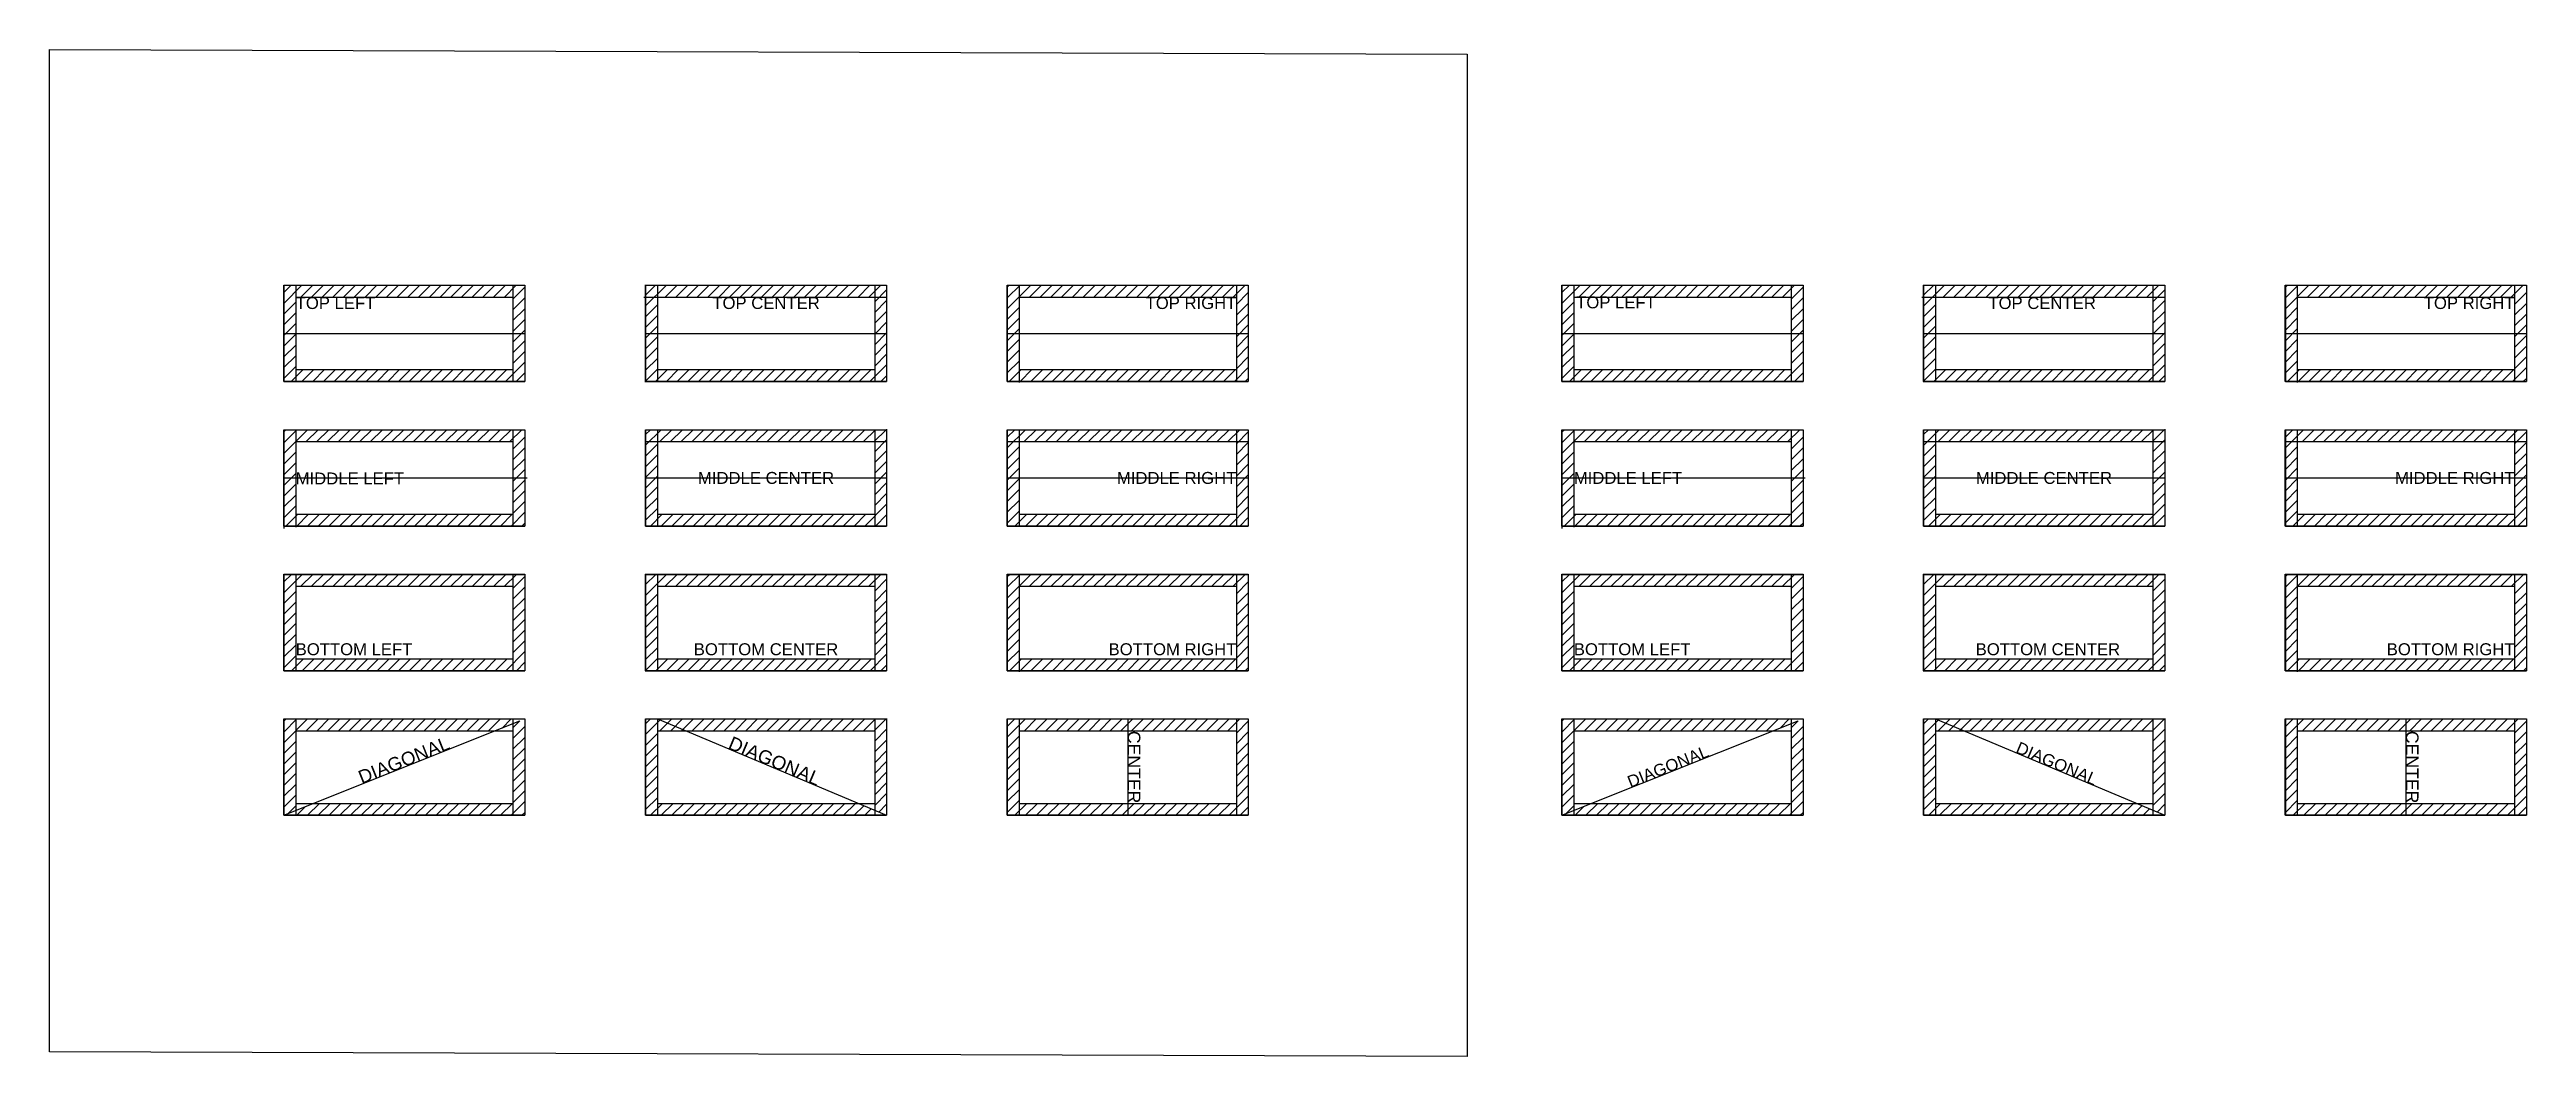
# Model space of a CAD drawing. Header units: millimetres. Extents: x 0 to 519, y -1 to 210.
import ezdxf
from ezdxf.enums import TextEntityAlignment as Align

# ---------------------------------------------------------------- set-up
doc = ezdxf.new("R2010")
doc.units = ezdxf.units.MM
for name, color, linetype in [('Layer1', 10, 'Continuous'), ('Layer2', 82, 'Continuous'), ('Layer3', 30, 'Continuous'), ('Layer4', 210, 'Continuous'), ('Layer5', 1, 'Continuous')]:
    doc.layers.add(name, color=color, linetype=linetype)
doc.styles.get("Standard").update_dxf_attribs({"font": 'arial.ttf'})

# ---------------------------------------------------------------- blocks, each defined once
blk = doc.blocks.new('*U1')
blk.add_lwpolyline([(-25.26, 10.1), (25.26, 10.1), (25.26, -10.1), (-25.26, -10.1)], close=True)
blk = doc.blocks.new('*U2')
at = {"color": 0, "linetype": 'ByBlock', "lineweight": -2, "transparency": 16777216}
for p in [(0, 90.87), (75.77, 90.87), (151.54, 90.87), (0, 60.58), (75.77, 60.58), (151.54, 60.58), (0, 30.29), (75.77, 30.29), (151.54, 30.29), (0, 0), (75.77, 0), (151.54, 0)]:
    blk.add_blockref('*U1', p, dxfattribs=at)
blk = doc.blocks.new('*U3')
blk.add_lwpolyline([(-25.26, 10.1), (25.26, 10.1), (25.26, -10.1), (-25.26, -10.1)], close=True)
blk = doc.blocks.new('*U4')
at = {"color": 0, "linetype": 'ByBlock', "lineweight": -2, "transparency": 16777216}
for p in [(0, 90.87), (75.77, 90.87), (151.54, 90.87), (0, 60.58), (75.77, 60.58), (151.54, 60.58), (0, 30.29), (75.77, 30.29), (151.54, 30.29), (0, 0), (75.77, 0), (151.54, 0)]:
    blk.add_blockref('*U3', p, dxfattribs=at)

msp = doc.modelspace()

# ---------------------------------------------------------------- hatches: boundary and pattern name
at = {"layer": 'Layer4'}
h = msp.add_hatch(dxfattribs=at)
h.set_pattern_fill('ANSI31', color=256, scale=0.5)
h.paths.add_polyline_path([(97.08, 160.64), (51.56, 160.64), (51.56, 158.14), (97.08, 158.14)])
h.paths.add_polyline_path([(51.56, 160.64), (49.06, 160.64), (49.06, 158.14), (51.56, 158.14)])
h.paths.add_polyline_path([(51.56, 158.14), (49.06, 158.14), (49.06, 150.54), (51.56, 150.54)])
h.paths.add_polyline_path([(51.56, 150.54), (49.06, 150.54), (49.06, 142.94), (51.56, 142.94)])
h.paths.add_polyline_path([(51.56, 142.94), (49.06, 142.94), (49.06, 140.44), (51.56, 140.44)])
h.paths.add_polyline_path([(97.08, 142.94), (51.56, 142.94), (51.56, 140.44), (97.08, 140.44)])
h.paths.add_polyline_path([(99.58, 150.54), (97.08, 150.54), (97.08, 142.94), (99.58, 142.94)])
h.paths.add_polyline_path([(99.58, 158.14), (97.08, 158.14), (97.08, 150.54), (99.58, 150.54)])
h.paths.add_polyline_path([(99.58, 160.64), (97.08, 160.64), (97.08, 158.14), (99.58, 158.14)])
h.paths.add_polyline_path([(172.85, 160.64), (127.34, 160.64), (127.34, 158.14), (172.85, 158.14)])
h.paths.add_polyline_path([(127.34, 160.64), (124.84, 160.64), (124.84, 158.14), (127.34, 158.14)])
h.paths.add_polyline_path([(127.34, 158.14), (124.84, 158.14), (124.84, 150.54), (127.34, 150.54)])
h.paths.add_polyline_path([(127.34, 150.54), (124.84, 150.54), (124.84, 142.94), (127.34, 142.94)])
h.paths.add_polyline_path([(127.34, 142.94), (124.84, 142.94), (124.84, 140.44), (127.34, 140.44)])
h.paths.add_polyline_path([(172.85, 142.94), (127.34, 142.94), (127.34, 140.44), (172.85, 140.44)])
h.paths.add_polyline_path([(175.35, 142.94), (172.85, 142.94), (172.85, 140.44), (175.35, 140.44)])
h.paths.add_polyline_path([(175.35, 150.54), (172.85, 150.54), (172.85, 142.94), (175.35, 142.94)])
h.paths.add_polyline_path([(175.35, 158.14), (172.85, 158.14), (172.85, 150.54), (175.35, 150.54)])
h.paths.add_polyline_path([(175.35, 160.64), (172.85, 160.64), (172.85, 158.14), (175.35, 158.14)])
h.paths.add_polyline_path([(248.62, 160.64), (203.11, 160.64), (203.11, 158.14), (248.62, 158.14)])
h.paths.add_polyline_path([(203.11, 160.64), (200.61, 160.64), (200.61, 158.14), (203.11, 158.14)])
h.paths.add_polyline_path([(203.11, 158.14), (200.61, 158.14), (200.61, 150.54), (203.11, 150.54)])
h.paths.add_polyline_path([(203.11, 150.54), (200.61, 150.54), (200.61, 142.94), (203.11, 142.94)])
h.paths.add_polyline_path([(203.11, 142.94), (200.61, 142.94), (200.61, 140.44), (203.11, 140.44)])
h.paths.add_polyline_path([(248.62, 142.94), (203.11, 142.94), (203.11, 140.44), (248.62, 140.44)])
h.paths.add_polyline_path([(251.12, 142.94), (248.62, 142.94), (248.62, 140.44), (251.12, 140.44)])
h.paths.add_polyline_path([(251.12, 150.54), (248.62, 150.54), (248.62, 142.94), (251.12, 142.94)])
h.paths.add_polyline_path([(251.12, 158.14), (248.62, 158.14), (248.62, 150.54), (251.12, 150.54)])
h.paths.add_polyline_path([(251.12, 160.64), (248.62, 160.64), (248.62, 158.14), (251.12, 158.14)])
h.paths.add_polyline_path([(97.08, 130.35), (51.56, 130.35), (51.56, 127.85), (97.08, 127.85)])
h.paths.add_polyline_path([(51.56, 130.35), (49.06, 130.35), (49.06, 127.85), (51.56, 127.85)])
h.paths.add_polyline_path([(51.56, 127.85), (49.06, 127.85), (49.06, 120.25), (51.56, 120.25)])
h.paths.add_polyline_path([(51.56, 120.25), (49.06, 120.25), (49.06, 112.65), (51.56, 112.65)])
h.paths.add_polyline_path([(51.56, 112.65), (49.06, 112.65), (49.06, 110.15), (51.56, 110.15)])
h.paths.add_polyline_path([(99.58, 112.65), (97.08, 112.65), (97.08, 110.15), (99.58, 110.15)])
h.paths.add_polyline_path([(99.58, 120.25), (97.08, 120.25), (97.08, 112.65), (99.58, 112.65)])
h.paths.add_polyline_path([(99.58, 127.85), (97.08, 127.85), (97.08, 120.25), (99.58, 120.25)])
h.paths.add_polyline_path([(99.58, 130.35), (97.08, 130.35), (97.08, 127.85), (99.58, 127.85)])
h.paths.add_polyline_path([(97.08, 112.65), (51.56, 112.65), (51.56, 110.15), (97.08, 110.15)])
h.paths.add_polyline_path([(127.34, 130.35), (124.84, 130.35), (124.84, 127.85), (127.34, 127.85)])
h.paths.add_polyline_path([(172.85, 130.35), (127.34, 130.35), (127.34, 127.85), (172.85, 127.85)])
h.paths.add_polyline_path([(175.35, 130.35), (172.85, 130.35), (172.85, 127.85), (175.35, 127.85)])
h.paths.add_polyline_path([(127.34, 120.25), (124.84, 120.25), (124.84, 112.65), (127.34, 112.65)])
h.paths.add_polyline_path([(127.34, 127.85), (124.84, 127.85), (124.84, 120.25), (127.34, 120.25)])
h.paths.add_polyline_path([(127.34, 112.65), (124.84, 112.65), (124.84, 110.15), (127.34, 110.15)])
h.paths.add_polyline_path([(172.85, 112.65), (127.34, 112.65), (127.34, 110.15), (172.85, 110.15)])
h.paths.add_polyline_path([(175.35, 112.65), (172.85, 112.65), (172.85, 110.15), (175.35, 110.15)])
h.paths.add_polyline_path([(175.35, 120.25), (172.85, 120.25), (172.85, 112.65), (175.35, 112.65)])
h.paths.add_polyline_path([(175.35, 127.85), (172.85, 127.85), (172.85, 120.25), (175.35, 120.25)])
h.paths.add_polyline_path([(99.58, 142.94), (97.08, 142.94), (97.08, 140.44), (99.58, 140.44)])
h.paths.add_polyline_path([(248.62, 130.35), (203.11, 130.35), (203.11, 127.85), (248.62, 127.85)])
h.paths.add_polyline_path([(203.11, 130.35), (200.61, 130.35), (200.61, 127.85), (203.11, 127.85)])
h.paths.add_polyline_path([(203.11, 127.85), (200.61, 127.85), (200.61, 120.25), (203.11, 120.25)])
h.paths.add_polyline_path([(203.11, 120.25), (200.61, 120.25), (200.61, 112.65), (203.11, 112.65)])
h.paths.add_polyline_path([(203.11, 112.65), (200.61, 112.65), (200.61, 110.15), (203.11, 110.15)])
h.paths.add_polyline_path([(248.62, 112.65), (203.11, 112.65), (203.11, 110.15), (248.62, 110.15)])
h.paths.add_polyline_path([(251.12, 112.65), (248.62, 112.65), (248.62, 110.15), (251.12, 110.15)])
h.paths.add_polyline_path([(251.12, 120.25), (248.62, 120.25), (248.62, 112.65), (251.12, 112.65)])
h.paths.add_polyline_path([(251.12, 127.85), (248.62, 127.85), (248.62, 120.25), (251.12, 120.25)])
h.paths.add_polyline_path([(251.12, 130.35), (248.62, 130.35), (248.62, 127.85), (251.12, 127.85)])
h.paths.add_polyline_path([(97.08, 100.05), (51.56, 100.05), (51.56, 97.55), (97.08, 97.55)])
h.paths.add_polyline_path([(51.56, 100.05), (49.06, 100.05), (49.06, 79.86), (51.56, 79.86)])
h.paths.add_polyline_path([(97.08, 82.36), (51.56, 82.36), (51.56, 79.86), (97.08, 79.86)])
h.paths.add_polyline_path([(99.58, 82.36), (97.08, 82.36), (97.08, 79.86), (99.58, 79.86)])
h.paths.add_polyline_path([(99.58, 97.55), (97.08, 97.55), (97.08, 82.36), (99.58, 82.36)])
h.paths.add_polyline_path([(99.58, 100.05), (97.08, 100.05), (97.08, 97.55), (99.58, 97.55)])
h.paths.add_polyline_path([(97.08, 68.76), (97.08, 69.76), (51.56, 69.76), (51.56, 67.26), (93.32, 67.26)])
h.paths.add_polyline_path([(51.56, 69.76), (49.06, 69.76), (49.06, 67.26), (51.56, 67.26)])
h.paths.add_polyline_path([(51.56, 67.26), (49.06, 67.26), (49.06, 52.07), (51.56, 52.07)])
h.paths.add_polyline_path([(51.56, 52.07), (49.06, 52.07), (49.06, 49.57), (51.56, 50.57)])
h.paths.add_polyline_path([(97.08, 52.07), (55.32, 52.07), (51.56, 50.57), (51.56, 49.57), (97.08, 49.57)])
h.paths.add_polyline_path([(99.58, 52.07), (97.08, 52.07), (97.08, 49.57), (99.58, 49.57)])
h.paths.add_polyline_path([(99.58, 67.26), (97.08, 67.26), (97.08, 52.07), (99.58, 52.07)])
h.paths.add_polyline_path([(99.58, 69.76), (97.08, 68.76), (97.08, 67.26), (99.58, 67.26)])
h.paths.add_polyline_path([(172.85, 100.05), (127.34, 100.05), (127.34, 97.55), (172.85, 97.55)])
h.paths.add_polyline_path([(127.34, 100.05), (124.84, 100.05), (124.84, 97.55), (127.34, 97.55)])
h.paths.add_polyline_path([(127.34, 97.55), (124.84, 97.55), (124.84, 82.36), (127.34, 82.36)])
h.paths.add_polyline_path([(127.34, 82.36), (124.84, 82.36), (124.84, 79.86), (127.34, 79.86)])
h.paths.add_polyline_path([(172.85, 82.36), (127.34, 82.36), (127.34, 79.86), (172.85, 79.86)])
h.paths.add_polyline_path([(175.35, 82.36), (172.85, 82.36), (172.85, 79.86), (175.35, 79.86)])
h.paths.add_polyline_path([(175.35, 97.55), (172.85, 97.55), (172.85, 82.36), (175.35, 82.36)])
h.paths.add_polyline_path([(175.35, 100.05), (172.85, 100.05), (172.85, 97.55), (175.35, 97.55)])
h.paths.add_polyline_path([(127.34, 67.26), (124.84, 67.26), (124.84, 52.07), (127.34, 52.07)])
h.paths.add_polyline_path([(127.34, 69.76), (124.84, 69.76), (124.84, 67.26), (127.34, 67.26)])
h.paths.add_polyline_path([(172.85, 69.76), (127.34, 69.76), (133.28, 67.26), (172.85, 67.26)])
h.paths.add_polyline_path([(172.85, 50.62), (169.41, 52.07), (127.34, 52.07), (127.34, 49.57), (172.85, 49.57)])
h.paths.add_polyline_path([(127.34, 69.76), (127.34, 67.26), (133.28, 67.26)])
h.paths.add_polyline_path([(127.34, 52.07), (124.84, 52.07), (124.84, 49.57), (127.34, 49.57)])
h.paths.add_polyline_path([(175.35, 52.07), (172.85, 52.07), (172.85, 50.62), (175.35, 49.57)])
h.paths.add_polyline_path([(175.35, 69.76), (172.85, 69.76), (172.85, 67.26), (175.35, 67.26)])
h.paths.add_polyline_path([(175.35, 67.26), (172.85, 67.26), (172.85, 52.07), (175.35, 52.07)])
h.paths.add_polyline_path([(203.11, 69.76), (200.61, 69.76), (200.61, 67.26), (203.11, 67.26)])
h.paths.add_polyline_path([(203.11, 67.26), (200.61, 67.26), (200.61, 52.07), (203.11, 52.07)])
h.paths.add_polyline_path([(203.11, 52.07), (200.61, 52.07), (200.61, 49.57), (203.11, 49.57)])
h.paths.add_polyline_path([(248.62, 100.05), (203.11, 100.05), (203.11, 97.55), (248.62, 97.55)])
h.paths.add_polyline_path([(203.11, 100.05), (200.61, 100.05), (200.61, 97.55), (203.11, 97.55)])
h.paths.add_polyline_path([(203.11, 97.55), (200.61, 97.55), (200.61, 82.36), (203.11, 82.36)])
h.paths.add_polyline_path([(203.11, 82.36), (200.61, 82.36), (200.61, 79.86), (203.11, 79.86)])
h.paths.add_polyline_path([(248.62, 82.36), (203.11, 82.36), (203.11, 79.86), (248.62, 79.86)])
h.paths.add_polyline_path([(251.12, 82.36), (248.62, 82.36), (248.62, 79.86), (251.12, 79.86)])
h.paths.add_polyline_path([(251.12, 97.55), (248.62, 97.55), (248.62, 82.36), (251.12, 82.36)])
h.paths.add_polyline_path([(251.12, 100.05), (248.62, 100.05), (248.62, 97.55), (251.12, 97.55)])
h.paths.add_polyline_path([(225.86, 69.76), (203.11, 69.76), (203.11, 67.26), (225.86, 67.26)])
h.paths.add_polyline_path([(248.62, 69.76), (225.86, 69.76), (225.86, 67.26), (248.62, 67.26)])
h.paths.add_polyline_path([(251.12, 69.76), (248.62, 69.76), (248.62, 67.26), (251.12, 67.26)])
h.paths.add_polyline_path([(251.12, 67.26), (248.62, 67.26), (248.62, 52.07), (251.12, 52.07)])
h.paths.add_polyline_path([(251.12, 52.07), (248.62, 52.07), (248.62, 49.57), (251.12, 49.57)])
h.paths.add_polyline_path([(248.62, 52.07), (225.86, 52.07), (225.86, 49.57), (248.62, 49.57)])
h.paths.add_polyline_path([(225.86, 52.07), (203.11, 52.07), (203.11, 49.57), (225.86, 49.57)])
h.paths.add_polyline_path([(126.83, 155.18), (165.77, 155.18), (165.77, 159.06), (126.83, 159.06)], flags=9)
h.paths.add_polyline_path([(132.23, 124.66), (173.5, 124.66), (173.5, 128.54), (132.23, 128.54)], flags=9)
h.paths.add_polyline_path([(135.77, 94.37), (164.42, 94.37), (164.42, 98.24), (135.77, 98.24)], flags=9)
h = msp.add_hatch(dxfattribs=at)
h.set_pattern_fill('ANSI31', color=256, scale=0.5)
h.set_pattern_definition([(45, (267.7493, 0), (-1.122532, 1.122532), [])])
h.paths.add_polyline_path([(364.83, 160.64), (319.31, 160.64), (319.31, 158.14), (364.83, 158.14)])
h.paths.add_polyline_path([(319.31, 160.64), (316.81, 160.64), (316.81, 158.14), (319.31, 158.14)])
h.paths.add_polyline_path([(319.31, 158.14), (316.81, 158.14), (316.81, 150.54), (319.31, 150.54)])
h.paths.add_polyline_path([(319.31, 150.54), (316.81, 150.54), (316.81, 142.94), (319.31, 142.94)])
h.paths.add_polyline_path([(319.31, 142.94), (316.81, 142.94), (316.81, 140.44), (319.31, 140.44)])
h.paths.add_polyline_path([(364.83, 142.94), (319.31, 142.94), (319.31, 140.44), (364.83, 140.44)])
h.paths.add_polyline_path([(367.33, 150.54), (364.83, 150.54), (364.83, 142.94), (367.33, 142.94)])
h.paths.add_polyline_path([(367.33, 158.14), (364.83, 158.14), (364.83, 150.54), (367.33, 150.54)])
h.paths.add_polyline_path([(367.33, 160.64), (364.83, 160.64), (364.83, 158.14), (367.33, 158.14)])
h.paths.add_polyline_path([(440.6, 160.64), (395.08, 160.64), (395.08, 158.14), (440.6, 158.14)])
h.paths.add_polyline_path([(395.08, 160.64), (392.58, 160.64), (392.58, 158.14), (395.08, 158.14)])
h.paths.add_polyline_path([(395.08, 158.14), (392.58, 158.14), (392.58, 150.54), (395.08, 150.54)])
h.paths.add_polyline_path([(395.08, 150.54), (392.58, 150.54), (392.58, 142.94), (395.08, 142.94)])
h.paths.add_polyline_path([(395.08, 142.94), (392.58, 142.94), (392.58, 140.44), (395.08, 140.44)])
h.paths.add_polyline_path([(440.6, 142.94), (395.08, 142.94), (395.08, 140.44), (440.6, 140.44)])
h.paths.add_polyline_path([(443.1, 142.94), (440.6, 142.94), (440.6, 140.44), (443.1, 140.44)])
h.paths.add_polyline_path([(443.1, 150.54), (440.6, 150.54), (440.6, 142.94), (443.1, 142.94)])
h.paths.add_polyline_path([(443.1, 158.14), (440.6, 158.14), (440.6, 150.54), (443.1, 150.54)])
h.paths.add_polyline_path([(443.1, 160.64), (440.6, 160.64), (440.6, 158.14), (443.1, 158.14)])
h.paths.add_polyline_path([(516.37, 160.64), (470.86, 160.64), (470.86, 158.14), (516.37, 158.14)])
h.paths.add_polyline_path([(470.86, 160.64), (468.36, 160.64), (468.36, 158.14), (470.86, 158.14)])
h.paths.add_polyline_path([(470.86, 158.14), (468.36, 158.14), (468.36, 150.54), (470.86, 150.54)])
h.paths.add_polyline_path([(470.86, 150.54), (468.36, 150.54), (468.36, 142.94), (470.86, 142.94)])
h.paths.add_polyline_path([(470.86, 142.94), (468.36, 142.94), (468.36, 140.44), (470.86, 140.44)])
h.paths.add_polyline_path([(516.37, 142.94), (470.86, 142.94), (470.86, 140.44), (516.37, 140.44)])
h.paths.add_polyline_path([(518.87, 142.94), (516.37, 142.94), (516.37, 140.44), (518.87, 140.44)])
h.paths.add_polyline_path([(518.87, 150.54), (516.37, 150.54), (516.37, 142.94), (518.87, 142.94)])
h.paths.add_polyline_path([(518.87, 158.14), (516.37, 158.14), (516.37, 150.54), (518.87, 150.54)])
h.paths.add_polyline_path([(518.87, 160.64), (516.37, 160.64), (516.37, 158.14), (518.87, 158.14)])
h.paths.add_polyline_path([(364.83, 130.35), (319.31, 130.35), (319.31, 127.85), (364.83, 127.85)])
h.paths.add_polyline_path([(319.31, 130.35), (316.81, 130.35), (316.81, 127.85), (319.31, 127.85)])
h.paths.add_polyline_path([(319.31, 127.85), (316.81, 127.85), (316.81, 120.25), (319.31, 120.25)])
h.paths.add_polyline_path([(319.31, 120.25), (316.81, 120.25), (316.81, 112.65), (319.31, 112.65)])
h.paths.add_polyline_path([(319.31, 112.65), (316.81, 112.65), (316.81, 110.15), (319.31, 110.15)])
h.paths.add_polyline_path([(367.33, 112.65), (364.83, 112.65), (364.83, 110.15), (367.33, 110.15)])
h.paths.add_polyline_path([(367.33, 120.25), (364.83, 120.25), (364.83, 112.65), (367.33, 112.65)])
h.paths.add_polyline_path([(367.33, 127.85), (364.83, 127.85), (364.83, 120.25), (367.33, 120.25)])
h.paths.add_polyline_path([(367.33, 130.35), (364.83, 130.35), (364.83, 127.85), (367.33, 127.85)])
h.paths.add_polyline_path([(364.83, 112.65), (319.31, 112.65), (319.31, 110.15), (364.83, 110.15)])
h.paths.add_polyline_path([(395.08, 130.35), (392.58, 130.35), (392.58, 127.85), (395.08, 127.85)])
h.paths.add_polyline_path([(440.6, 130.35), (395.08, 130.35), (395.08, 127.85), (440.6, 127.85)])
h.paths.add_polyline_path([(443.1, 130.35), (440.6, 130.35), (440.6, 127.85), (443.1, 127.85)])
h.paths.add_polyline_path([(395.08, 120.25), (392.58, 120.25), (392.58, 112.65), (395.08, 112.65)])
h.paths.add_polyline_path([(395.08, 127.85), (392.58, 127.85), (392.58, 120.25), (395.08, 120.25)])
h.paths.add_polyline_path([(395.08, 112.65), (392.58, 112.65), (392.58, 110.15), (395.08, 110.15)])
h.paths.add_polyline_path([(440.6, 112.65), (395.08, 112.65), (395.08, 110.15), (440.6, 110.15)])
h.paths.add_polyline_path([(443.1, 112.65), (440.6, 112.65), (440.6, 110.15), (443.1, 110.15)])
h.paths.add_polyline_path([(443.1, 120.25), (440.6, 120.25), (440.6, 112.65), (443.1, 112.65)])
h.paths.add_polyline_path([(443.1, 127.85), (440.6, 127.85), (440.6, 120.25), (443.1, 120.25)])
h.paths.add_polyline_path([(367.33, 142.94), (364.83, 142.94), (364.83, 140.44), (367.33, 140.44)])
h.paths.add_polyline_path([(516.37, 130.35), (470.86, 130.35), (470.86, 127.85), (516.37, 127.85)])
h.paths.add_polyline_path([(470.86, 130.35), (468.36, 130.35), (468.36, 127.85), (470.86, 127.85)])
h.paths.add_polyline_path([(470.86, 127.85), (468.36, 127.85), (468.36, 120.25), (470.86, 120.25)])
h.paths.add_polyline_path([(470.86, 120.25), (468.36, 120.25), (468.36, 112.65), (470.86, 112.65)])
h.paths.add_polyline_path([(470.86, 112.65), (468.36, 112.65), (468.36, 110.15), (470.86, 110.15)])
h.paths.add_polyline_path([(516.37, 112.65), (470.86, 112.65), (470.86, 110.15), (516.37, 110.15)])
h.paths.add_polyline_path([(518.87, 112.65), (516.37, 112.65), (516.37, 110.15), (518.87, 110.15)])
h.paths.add_polyline_path([(518.87, 120.25), (516.37, 120.25), (516.37, 112.65), (518.87, 112.65)])
h.paths.add_polyline_path([(518.87, 127.85), (516.37, 127.85), (516.37, 120.25), (518.87, 120.25)])
h.paths.add_polyline_path([(518.87, 130.35), (516.37, 130.35), (516.37, 127.85), (518.87, 127.85)])
h.paths.add_polyline_path([(364.83, 100.05), (319.31, 100.05), (319.31, 97.55), (364.83, 97.55)])
h.paths.add_polyline_path([(319.31, 100.05), (316.81, 100.05), (316.81, 79.86), (319.31, 79.86)])
h.paths.add_polyline_path([(364.83, 82.36), (319.31, 82.36), (319.31, 79.86), (364.83, 79.86)])
h.paths.add_polyline_path([(367.33, 82.36), (364.83, 82.36), (364.83, 79.86), (367.33, 79.86)])
h.paths.add_polyline_path([(367.33, 97.55), (364.83, 97.55), (364.83, 82.36), (367.33, 82.36)])
h.paths.add_polyline_path([(367.33, 100.05), (364.83, 100.05), (364.83, 97.55), (367.33, 97.55)])
h.paths.add_polyline_path([(364.83, 68.76), (364.83, 69.76), (319.31, 69.76), (319.31, 67.26), (361.07, 67.26)])
h.paths.add_polyline_path([(319.31, 69.76), (316.81, 69.76), (316.81, 67.26), (319.31, 67.26)])
h.paths.add_polyline_path([(319.31, 67.26), (316.81, 67.26), (316.81, 52.07), (319.31, 52.07)])
h.paths.add_polyline_path([(319.31, 52.07), (316.81, 52.07), (316.81, 49.57), (319.31, 50.57)])
h.paths.add_polyline_path([(364.83, 52.07), (323.07, 52.07), (319.31, 50.57), (319.31, 49.57), (364.83, 49.57)])
h.paths.add_polyline_path([(367.33, 52.07), (364.83, 52.07), (364.83, 49.57), (367.33, 49.57)])
h.paths.add_polyline_path([(367.33, 67.26), (364.83, 67.26), (364.83, 52.07), (367.33, 52.07)])
h.paths.add_polyline_path([(367.33, 69.76), (364.83, 68.76), (364.83, 67.26), (367.33, 67.26)])
h.paths.add_polyline_path([(440.6, 100.05), (395.08, 100.05), (395.08, 97.55), (440.6, 97.55)])
h.paths.add_polyline_path([(395.08, 100.05), (392.58, 100.05), (392.58, 97.55), (395.08, 97.55)])
h.paths.add_polyline_path([(395.08, 97.55), (392.58, 97.55), (392.58, 82.36), (395.08, 82.36)])
h.paths.add_polyline_path([(395.08, 82.36), (392.58, 82.36), (392.58, 79.86), (395.08, 79.86)])
h.paths.add_polyline_path([(440.6, 82.36), (395.08, 82.36), (395.08, 79.86), (440.6, 79.86)])
h.paths.add_polyline_path([(443.1, 82.36), (440.6, 82.36), (440.6, 79.86), (443.1, 79.86)])
h.paths.add_polyline_path([(443.1, 97.55), (440.6, 97.55), (440.6, 82.36), (443.1, 82.36)])
h.paths.add_polyline_path([(443.1, 100.05), (440.6, 100.05), (440.6, 97.55), (443.1, 97.55)])
h.paths.add_polyline_path([(395.08, 67.26), (392.58, 67.26), (392.58, 52.07), (395.08, 52.07)])
h.paths.add_polyline_path([(395.08, 69.76), (392.58, 69.76), (392.58, 67.26), (395.08, 67.26)])
h.paths.add_polyline_path([(440.6, 69.76), (395.08, 69.76), (401.03, 67.26), (440.6, 67.26)])
h.paths.add_polyline_path([(440.6, 50.62), (437.15, 52.07), (395.08, 52.07), (395.08, 49.57), (440.6, 49.57)])
h.paths.add_polyline_path([(395.08, 69.76), (395.08, 67.26), (401.03, 67.26)])
h.paths.add_polyline_path([(395.08, 52.07), (392.58, 52.07), (392.58, 49.57), (395.08, 49.57)])
h.paths.add_polyline_path([(443.1, 52.07), (440.6, 52.07), (440.6, 50.62), (443.1, 49.57)])
h.paths.add_polyline_path([(443.1, 69.76), (440.6, 69.76), (440.6, 67.26), (443.1, 67.26)])
h.paths.add_polyline_path([(443.1, 67.26), (440.6, 67.26), (440.6, 52.07), (443.1, 52.07)])
h.paths.add_polyline_path([(470.86, 69.76), (468.36, 69.76), (468.36, 67.26), (470.86, 67.26)])
h.paths.add_polyline_path([(470.86, 67.26), (468.36, 67.26), (468.36, 52.07), (470.86, 52.07)])
h.paths.add_polyline_path([(470.86, 52.07), (468.36, 52.07), (468.36, 49.57), (470.86, 49.57)])
h.paths.add_polyline_path([(516.37, 100.05), (470.86, 100.05), (470.86, 97.55), (516.37, 97.55)])
h.paths.add_polyline_path([(470.86, 100.05), (468.36, 100.05), (468.36, 97.55), (470.86, 97.55)])
h.paths.add_polyline_path([(470.86, 97.55), (468.36, 97.55), (468.36, 82.36), (470.86, 82.36)])
h.paths.add_polyline_path([(470.86, 82.36), (468.36, 82.36), (468.36, 79.86), (470.86, 79.86)])
h.paths.add_polyline_path([(516.37, 82.36), (470.86, 82.36), (470.86, 79.86), (516.37, 79.86)])
h.paths.add_polyline_path([(518.87, 82.36), (516.37, 82.36), (516.37, 79.86), (518.87, 79.86)])
h.paths.add_polyline_path([(518.87, 97.55), (516.37, 97.55), (516.37, 82.36), (518.87, 82.36)])
h.paths.add_polyline_path([(518.87, 100.05), (516.37, 100.05), (516.37, 97.55), (518.87, 97.55)])
h.paths.add_polyline_path([(493.61, 69.76), (470.86, 69.76), (470.86, 67.26), (493.61, 67.26)])
h.paths.add_polyline_path([(516.37, 69.76), (493.61, 69.76), (493.61, 67.26), (516.37, 67.26)])
h.paths.add_polyline_path([(518.87, 69.76), (516.37, 69.76), (516.37, 67.26), (518.87, 67.26)])
h.paths.add_polyline_path([(518.87, 67.26), (516.37, 67.26), (516.37, 52.07), (518.87, 52.07)])
h.paths.add_polyline_path([(518.87, 52.07), (516.37, 52.07), (516.37, 49.57), (518.87, 49.57)])
h.paths.add_polyline_path([(516.37, 52.07), (493.61, 52.07), (493.61, 49.57), (516.37, 49.57)])
h.paths.add_polyline_path([(493.61, 52.07), (470.86, 52.07), (470.86, 49.57), (493.61, 49.57)])
h.paths.add_polyline_path([(394.58, 155.18), (433.52, 155.18), (433.52, 159.06), (394.58, 159.06)], flags=9)
h.paths.add_polyline_path([(399.98, 124.66), (441.25, 124.66), (441.25, 128.54), (399.98, 128.54)], flags=9)
h.paths.add_polyline_path([(403.51, 94.37), (432.17, 94.37), (432.17, 98.24), (403.51, 98.24)], flags=9)

# ---------------------------------------------------------------- linework, layer by layer
for p, q in [((0, 0), (0, 210)), ((0, 210), (297, 209.05)), ((297, 209.05), (297, -0.95)), ((297, -0.95), (0, 0))]:
    msp.add_line(p, q)
at = {"layer": 'Layer1'}
for p, q in [((49.06, 160.64), (49.06, 140.44)), ((49.06, 160.64), (99.58, 160.64)), ((51.56, 160.64), (51.56, 140.44)), ((51.56, 158.14), (97.08, 158.14)), ((97.08, 160.64), (97.08, 140.44)), ((99.58, 160.64), (99.58, 140.44)), ((99.58, 160.64), (99.58, 140.44)), ((124.84, 160.64), (124.84, 140.44)), ((124.84, 160.64), (175.35, 160.64)), ((124.84, 140.44), (124.84, 160.64)), ((127.34, 160.64), (127.34, 140.44)), ((127.34, 158.14), (172.85, 158.14)), ((172.85, 160.64), (172.85, 140.44)), ((175.35, 160.64), (175.35, 140.44)), ((175.35, 160.64), (175.35, 140.44)), ((200.61, 160.64), (200.61, 140.44)), ((200.61, 160.64), (251.12, 160.64)), ((200.61, 140.44), (200.61, 160.64)), ((203.11, 160.64), (203.11, 140.24)), ((203.11, 158.14), (248.62, 158.14)), ((248.62, 160.64), (248.62, 140.44)), ((251.12, 160.64), (251.12, 140.44)), ((251.12, 160.64), (251.12, 140.44)), ((316.81, 160.64), (316.81, 140.44)), ((316.81, 160.64), (367.33, 160.64)), ((319.31, 160.64), (319.31, 140.44)), ((319.31, 158.14), (364.83, 158.14)), ((364.83, 160.64), (364.83, 140.44)), ((367.33, 160.64), (367.33, 140.44)), ((367.33, 160.64), (367.33, 140.44)), ((392.58, 160.64), (392.58, 140.44)), ((392.58, 160.64), (443.1, 160.64)), ((392.58, 140.44), (392.58, 160.64)), ((395.08, 160.64), (395.08, 140.44)), ((395.08, 158.14), (440.6, 158.14)), ((440.6, 160.64), (440.6, 140.44)), ((443.1, 160.64), (443.1, 140.44)), ((443.1, 160.64), (443.1, 140.44)), ((468.36, 160.64), (468.36, 140.44)), ((468.36, 160.64), (518.87, 160.64)), ((468.36, 140.44), (468.36, 160.64)), ((470.86, 160.64), (470.86, 140.24)), ((470.86, 158.14), (516.37, 158.14)), ((516.37, 160.64), (516.37, 140.44)), ((518.87, 160.64), (518.87, 140.44)), ((518.87, 160.64), (518.87, 140.44)), ((99.58, 140.44), (49.06, 140.44)), ((51.56, 142.94), (97.08, 142.94)), ((175.35, 140.44), (124.84, 140.44)), ((251.12, 140.44), (200.61, 140.44)), ((367.33, 140.44), (316.81, 140.44)), ((319.31, 142.94), (364.83, 142.94)), ((443.1, 140.44), (392.58, 140.44)), ((518.87, 140.44), (468.36, 140.44)), ((49.06, 130.35), (49.06, 109.68)), ((49.06, 130.35), (99.58, 130.35)), ((51.56, 130.35), (51.56, 109.94)), ((97.08, 130.35), (97.08, 110.15)), ((99.58, 130.35), (99.58, 110.15)), ((124.84, 130.35), (124.84, 110.15)), ((124.84, 130.35), (175.35, 130.35)), ((124.84, 110.15), (124.84, 130.35)), ((127.34, 130.35), (127.34, 110.15)), ((172.85, 130.35), (172.85, 109.99)), ((175.35, 130.45), (175.35, 110.15)), ((175.35, 130.35), (175.35, 110.15)), ((200.61, 130.35), (200.61, 110.15)), ((200.61, 130.35), (251.12, 130.35)), ((200.61, 110.15), (200.61, 130.35)), ((203.11, 130.35), (203.11, 110.15)), ((248.62, 130.35), (248.62, 110.15)), ((251.12, 130.35), (251.12, 110.15)), ((251.12, 130.35), (251.12, 110.15)), ((316.81, 130.35), (316.81, 109.68)), ((316.81, 130.35), (367.33, 130.35)), ((319.31, 130.35), (319.31, 109.94)), ((364.83, 130.35), (364.83, 110.15)), ((367.33, 130.35), (367.33, 110.15)), ((392.58, 130.35), (392.58, 110.15)), ((392.58, 130.35), (443.1, 130.35)), ((392.58, 110.15), (392.58, 130.35)), ((395.08, 130.35), (395.08, 110.15)), ((440.6, 130.35), (440.6, 109.99)), ((443.1, 130.45), (443.1, 110.15)), ((443.1, 130.35), (443.1, 110.15)), ((468.36, 130.35), (468.36, 110.15)), ((468.36, 130.35), (518.87, 130.35)), ((468.36, 110.15), (468.36, 130.35)), ((470.86, 130.35), (470.86, 110.15)), ((516.37, 130.35), (516.37, 110.15)), ((518.87, 130.35), (518.87, 110.15)), ((518.87, 130.35), (518.87, 110.15)), ((51.56, 127.85), (97.08, 127.85)), ((319.31, 127.85), (364.83, 127.85)), ((99.58, 110.15), (49.06, 110.15)), ((175.35, 110.15), (124.84, 110.15)), ((124.84, 110.15), (175.35, 110.15)), ((124.84, 110.15), (175.35, 110.15)), ((124.84, 110.15), (175.35, 110.15)), ((127.34, 112.65), (172.85, 112.65)), ((251.12, 110.15), (200.61, 110.15)), ((203.11, 112.65), (248.62, 112.65)), ((367.33, 110.15), (316.81, 110.15)), ((443.1, 110.15), (392.58, 110.15)), ((392.58, 110.15), (443.1, 110.15)), ((392.58, 110.15), (443.1, 110.15)), ((392.58, 110.15), (443.1, 110.15)), ((395.08, 112.65), (440.6, 112.65)), ((518.87, 110.15), (468.36, 110.15)), ((470.86, 112.65), (516.37, 112.65)), ((49.06, 100.05), (49.06, 79.86)), ((49.06, 100.05), (99.58, 100.05)), ((51.56, 100.05), (51.56, 79.86)), ((97.08, 100.05), (97.08, 79.86)), ((99.58, 100.05), (99.58, 79.86)), ((99.58, 100.05), (99.58, 79.86)), ((124.84, 100.14), (124.84, 79.86)), ((124.84, 100.05), (175.35, 100.05)), ((127.34, 100.05), (127.34, 79.86)), ((172.85, 100.05), (172.85, 79.86)), ((175.35, 100.05), (175.35, 79.86)), ((200.61, 100.05), (200.61, 79.86)), ((200.61, 100.05), (251.12, 100.05)), ((203.11, 100.05), (203.11, 79.63)), ((248.62, 100.05), (248.62, 79.86)), ((251.12, 100.05), (251.12, 79.86)), ((316.81, 100.05), (316.81, 79.86)), ((316.81, 100.05), (367.33, 100.05)), ((319.31, 100.05), (319.31, 79.86)), ((364.83, 100.05), (364.83, 79.86)), ((367.33, 100.05), (367.33, 79.86)), ((367.33, 100.05), (367.33, 79.86)), ((392.58, 100.14), (392.58, 79.86)), ((392.58, 100.05), (443.1, 100.05)), ((395.08, 100.05), (395.08, 79.86)), ((440.6, 100.05), (440.6, 79.86)), ((443.1, 100.05), (443.1, 79.86)), ((468.36, 100.05), (468.36, 79.86)), ((468.36, 100.05), (518.87, 100.05)), ((470.86, 100.05), (470.86, 79.63)), ((516.37, 100.05), (516.37, 79.86)), ((518.87, 100.05), (518.87, 79.86)), ((51.56, 97.55), (97.08, 97.55)), ((127.34, 97.55), (172.85, 97.55)), ((203.11, 97.55), (248.62, 97.55)), ((319.31, 97.55), (364.83, 97.55)), ((395.08, 97.55), (440.6, 97.55)), ((470.86, 97.55), (516.37, 97.55)), ((99.58, 79.86), (49.06, 79.86)), ((51.56, 82.36), (97.08, 82.36)), ((124.84, 79.86), (175.35, 79.86)), ((127.34, 82.36), (172.85, 82.36)), ((200.61, 79.86), (251.12, 79.86)), ((203.11, 82.36), (248.62, 82.36)), ((367.33, 79.86), (316.81, 79.86)), ((319.31, 82.36), (364.83, 82.36)), ((392.58, 79.86), (443.1, 79.86)), ((395.08, 82.36), (440.6, 82.36)), ((468.36, 79.86), (518.87, 79.86)), ((470.86, 82.36), (516.37, 82.36)), ((49.06, 69.76), (49.06, 49.57)), ((49.06, 69.76), (99.58, 69.76)), ((51.56, 69.76), (51.56, 49.57)), ((97.08, 69.76), (97.08, 49.57)), ((99.58, 69.76), (99.58, 49.57)), ((99.58, 69.76), (99.58, 49.57)), ((124.84, 69.76), (124.84, 49.57)), ((124.84, 69.76), (175.35, 69.76)), ((127.34, 69.76), (127.34, 49.57)), ((172.85, 69.76), (172.85, 49.57)), ((175.35, 69.83), (175.35, 49.57)), ((200.61, 69.76), (200.61, 49.57)), ((200.61, 69.76), (251.12, 69.76)), ((203.11, 69.76), (203.11, 49.57)), ((248.62, 69.76), (248.62, 49.57)), ((251.12, 69.76), (251.12, 49.57)), ((316.81, 69.76), (316.81, 49.57)), ((316.81, 69.76), (367.33, 69.76)), ((319.31, 69.76), (319.31, 49.57)), ((364.83, 69.76), (364.83, 49.57)), ((367.33, 69.76), (367.33, 49.57)), ((367.33, 69.76), (367.33, 49.57)), ((392.58, 69.76), (392.58, 49.57)), ((392.58, 69.76), (443.1, 69.76)), ((395.08, 69.76), (395.08, 49.57)), ((440.6, 69.76), (440.6, 49.57)), ((443.1, 69.83), (443.1, 49.57)), ((468.36, 69.76), (468.36, 49.57)), ((468.36, 69.76), (518.87, 69.76)), ((470.86, 69.76), (470.86, 49.57)), ((516.37, 69.76), (516.37, 49.57)), ((518.87, 69.76), (518.87, 49.57)), ((51.56, 67.26), (97.08, 67.26)), ((127.34, 67.26), (172.85, 67.26)), ((203.11, 67.26), (248.62, 67.26)), ((319.31, 67.26), (364.83, 67.26)), ((395.08, 67.26), (440.6, 67.26)), ((470.86, 67.26), (516.37, 67.26)), ((51.56, 52.07), (97.08, 52.07)), ((127.34, 52.07), (172.85, 52.07)), ((203.11, 52.07), (248.62, 52.07)), ((319.31, 52.07), (364.83, 52.07)), ((395.08, 52.07), (440.6, 52.07)), ((470.86, 52.07), (516.37, 52.07)), ((99.58, 49.57), (49.06, 49.57)), ((124.84, 49.57), (175.35, 49.57)), ((200.61, 49.57), (251.12, 49.57)), ((367.33, 49.57), (316.81, 49.57)), ((392.58, 49.57), (443.1, 49.57)), ((468.36, 49.57), (518.87, 49.57))]:
    msp.add_line(p, q, dxfattribs=at)
at = {"layer": 'Layer2'}
for p, q in [((49.06, 160.64), (99.58, 160.64)), ((124.46, 158.14), (175.35, 158.14)), ((124.72, 160.64), (175.35, 160.64)), ((200.61, 160.64), (251.12, 160.64)), ((316.81, 160.64), (367.33, 160.64)), ((392.21, 158.14), (443.1, 158.14)), ((392.47, 160.64), (443.1, 160.64)), ((468.36, 160.64), (518.87, 160.64)), ((49.06, 150.54), (99.58, 150.54)), ((124.84, 150.54), (175.35, 150.54)), ((200.61, 150.54), (251.12, 150.54)), ((316.81, 150.54), (367.33, 150.54)), ((392.58, 150.54), (443.1, 150.54)), ((468.36, 150.54), (518.87, 150.54)), ((49.06, 140.44), (99.58, 140.44)), ((124.73, 140.44), (175.35, 140.44)), ((200.61, 140.44), (251.12, 140.44)), ((316.81, 140.44), (367.33, 140.44)), ((392.48, 140.44), (443.1, 140.44)), ((468.36, 140.44), (518.87, 140.44)), ((49.06, 130.35), (99.58, 130.35)), ((124.84, 130.35), (175.35, 130.35)), ((200.61, 130.35), (251.12, 130.35)), ((316.81, 130.35), (367.33, 130.35)), ((392.58, 130.35), (443.1, 130.35)), ((468.36, 130.35), (518.87, 130.35)), ((124.84, 127.85), (175.35, 127.85)), ((200.61, 127.85), (251.12, 127.85)), ((392.58, 127.85), (443.1, 127.85)), ((468.36, 127.85), (518.87, 127.85)), ((49.06, 120.25), (100.04, 120.25)), ((124.74, 120.25), (175.35, 120.25)), ((200.61, 120.25), (251.12, 120.25)), ((316.81, 120.25), (367.79, 120.25)), ((392.49, 120.25), (443.1, 120.25)), ((468.36, 120.25), (518.87, 120.25)), ((49.06, 110.15), (99.58, 110.15)), ((124.84, 110.15), (175.35, 110.15)), ((200.61, 110.15), (251.12, 110.15)), ((316.81, 110.15), (367.33, 110.15)), ((392.58, 110.15), (443.1, 110.15)), ((468.36, 110.15), (518.87, 110.15)), ((49.06, 100.05), (99.58, 100.05)), ((124.75, 100.05), (175.35, 100.05)), ((200.61, 100.05), (251.12, 100.05)), ((316.81, 100.05), (367.33, 100.05)), ((392.5, 100.05), (443.1, 100.05)), ((468.36, 100.05), (518.87, 100.05)), ((49.06, 79.86), (99.58, 79.86)), ((124.76, 79.86), (175.35, 79.86)), ((200.61, 79.86), (202.72, 79.86)), ((203.11, 79.86), (251.12, 79.86)), ((316.81, 79.86), (367.33, 79.86)), ((392.51, 79.86), (443.1, 79.86)), ((468.36, 79.86), (470.46, 79.86)), ((470.86, 79.86), (518.87, 79.86)), ((49.06, 69.76), (51.56, 69.76)), ((51.8, 69.76), (99.58, 69.76)), ((124.84, 69.76), (175.35, 69.76)), ((202.22, 69.76), (251.12, 69.76)), ((316.81, 69.76), (319.31, 69.76)), ((319.55, 69.76), (367.33, 69.76)), ((392.58, 69.76), (443.1, 69.76)), ((469.97, 69.76), (518.87, 69.76)), ((49.06, 49.57), (99.58, 49.57)), ((124.84, 49.57), (175.35, 49.57)), ((316.81, 49.57), (367.33, 49.57)), ((392.58, 49.57), (443.1, 49.57))]:
    msp.add_line(p, q, dxfattribs=at)
at = {"layer": 'Layer3'}
for p, q in [((49.06, 49.57), (98.53, 69.34)), ((127.34, 69.76), (175.35, 49.57)), ((225.86, 69.76), (225.86, 49.57)), ((316.81, 49.57), (366.28, 69.34)), ((395.08, 69.76), (443.1, 49.57)), ((493.61, 69.76), (493.61, 49.57))]:
    msp.add_line(p, q, dxfattribs=at)
at = {"layer": 'Layer5'}
for p, q in [((127.34, 142.94), (172.85, 142.94)), ((203.11, 142.94), (248.62, 142.94)), ((395.08, 142.94), (440.6, 142.94)), ((470.86, 142.94), (516.37, 142.94)), ((99.58, 130.35), (99.58, 110.15)), ((367.33, 130.35), (367.33, 110.15)), ((203.11, 127.85), (248.62, 127.85)), ((248.62, 127.85), (248.62, 127.85)), ((470.86, 127.85), (516.37, 127.85)), ((516.37, 127.85), (516.37, 127.85)), ((51.56, 112.65), (97.08, 112.65)), ((319.31, 112.65), (364.83, 112.65))]:
    msp.add_line(p, q, dxfattribs=at)

# ---------------------------------------------------------------- block references
for name, p in [('*U2', (74.32, 59.67)), ('*U4', (342.07, 59.67))]:
    msp.add_blockref(name, p)

# ---------------------------------------------------------------- texts
msp.add_text('TOP LEFT', height=2.5).set_placement((319.8, 158.28), align=Align.TOP_LEFT)
msp.add_text('TOP CENTER', height=2.5).set_placement((417.41, 158.14), align=Align.TOP_CENTER)
msp.add_text('TOP RIGHT', height=2.5).set_placement((516.37, 158.14), align=Align.TOP_RIGHT)
for p in [(51.56, 120.14), (319.31, 120.25)]:
    msp.add_text('MIDDLE LEFT', height=2.5).set_placement(p, align=Align.MIDDLE_LEFT)
for p in [(150.09, 120.25), (417.79, 120.25)]:
    msp.add_text('MIDDLE CENTER', height=2.5).set_placement(p, align=Align.MIDDLE_CENTER)
for p in [(248.62, 120.25), (516.37, 120.25)]:
    msp.add_text('MIDDLE RIGHT', height=2.5).set_placement(p, align=Align.MIDDLE_RIGHT)
for p in [(51.56, 82.36), (319.31, 82.36)]:
    msp.add_text('BOTTOM LEFT', height=2.5).set_placement(p, align=Align.BOTTOM_LEFT)
for p in [(150.09, 82.36), (418.62, 82.36)]:
    msp.add_text('BOTTOM CENTER', height=2.5).set_placement(p, align=Align.BOTTOM_CENTER)
for p in [(248.62, 82.36), (516.37, 82.36)]:
    msp.add_text('BOTTOM RIGHT', height=2.5).set_placement(p, align=Align.BOTTOM_RIGHT)
for s, height, rotation, p, p2 in [('DIAGONAL', 2.793, 21.7901, (65.39, 56.1), (84.11, 63.58)), ('DIAGONAL', 2.83, 337.189, (141.94, 63.62), (160.77, 55.7)), ('CENTER', 2.645, 270, (225.86, 67.26), (225.86, 52.07)), ('DIAGONAL', 2.49, 21.7901, (331.16, 55.3), (347.85, 61.98)), ('DIAGONAL', 2.5, 337.189, (411.7, 62.78), (428.34, 55.78)), ('CENTER', 2.645, 270, (493.61, 67.26), (493.61, 52.07))]:
    msp.add_text(s, height=height, rotation=rotation).set_placement(p, p2, align=Align.ALIGNED)
at = {"char_height": 2.5, "attachment_point": 1}
for s, width, insert in [('TOP LEFT', 23.6525, (51.56, 158.14)), ('\\pxqc;TOP CENTER', 45.5143, (127.34, 158.14)), ('\\pxqr;TOP RIGHT', 22.7571, (225.86, 158.14))]:
    msp.add_mtext_dynamic_manual_height_columns(s, width=width, gutter_width=12.5, heights=[0], dxfattribs=dict(at, insert=insert))

doc.saveas('drawing.dxf')
